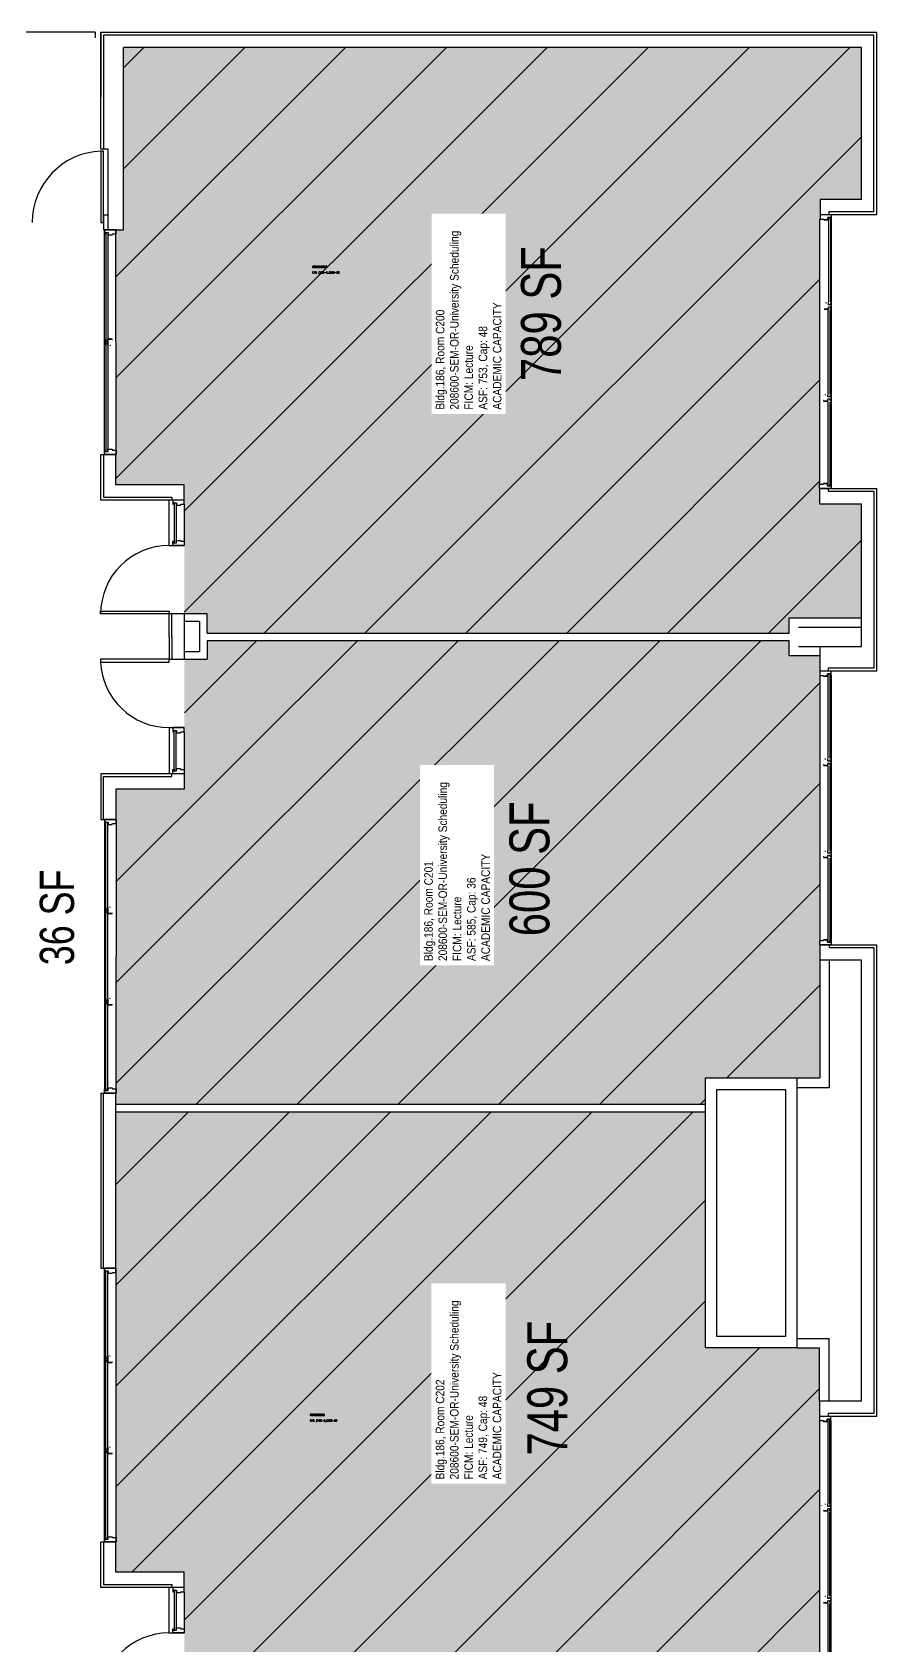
# Model space of a CAD drawing. Header units: inches. Extents: x -16 to 4862, y -246 to 5624.
# Drawn here: x 4418 to 4862, y 188 to 1037 of the extents above; entities that cross this region are included whole.
import ezdxf
from ezdxf.enums import TextEntityAlignment as Align

# ---------------------------------------------------------------- set-up
doc = ezdxf.new("R2010")
doc.units = ezdxf.units.IN
doc.header["$LTSCALE"] = 10
doc.header["$MEASUREMENT"] = 0
for name, color, linetype in [('A-DOOR', 2, 'CONTINUOUS'), ('A-FLOR', 3, 'CONTINUOUS'), ('A-GLAZ', 1, 'CONTINUOUS'), ('A-GLAZ-SILL', 2, 'CONTINUOUS'), ('A-IDEN-CNUM', 7, 'CONTINUOUS'), ('A-IDEN-RNUM', 7, 'CONTINUOUS'), ('A-IDEN-SNUM', 4, 'CONTINUOUS'), ('A-IDEN-VNUM', 4, 'CONTINUOUS'), ('A-WALL', 5, 'CONTINUOUS'), ('AREA-TEXT', 3, 'CONTINUOUS'), ('Rooms-Capacity', 4, 'CONTINUOUS'), ('Rooms-Category-Color', 7, 'CONTINUOUS'), ('Rooms-College-Color', 7, 'CONTINUOUS'), ('Rooms-Department-Color', 7, 'CONTINUOUS'), ('Rooms-Division-Color', 7, 'CONTINUOUS'), ('Rooms-Information', 7, 'CONTINUOUS')]:
    doc.layers.add(name, color=color, linetype=linetype)
doc.styles.add('AREA', font='arial.ttf', dxfattribs={"width": 0.75, "height": 24})
doc.styles.add('ROOMSNUMBER', font='TXT.SHX', dxfattribs={"height": 1})
doc.styles.add('ROOMVNUMBER', font='arial.ttf', dxfattribs={"width": 0.85, "height": 30})

msp = doc.modelspace()

# ---------------------------------------------------------------- hatches: boundary and pattern name
at = {"layer": 'Rooms-Capacity'}
h = msp.add_hatch(dxfattribs=at)
h.set_pattern_fill('ANSI31', color=256, scale=300, style=0)
h.paths.add_polyline_path([(4465.57, 1029.13), (4465.57, 933.3), (4461.64, 933.3), (4461.63, 799.1), (4497.56, 799.1), (4497.56, 731.23), (4509.56, 731.23), (4509.56, 721.13), (4815.49, 721.13), (4815.49, 729.17), (4853.6, 729.17), (4853.6, 789.19), (4831.6, 789.19), (4831.6, 949.14), (4853.56, 949.14), (4853.56, 1029.13)])
h = msp.add_hatch(dxfattribs=at)
h.set_pattern_fill('ANSI31', color=256, scale=300, style=0)
h.paths.add_polyline_path([(4509.56, 717.13), (4509.56, 707.41), (4497.57, 707.41), (4497.57, 639.04), (4461.63, 639.04), (4461.63, 473.16), (4771.6, 473.16), (4771.6, 487.13), (4831.61, 487.13), (4831.61, 709.13), (4815.49, 709.13), (4815.49, 717.13)])
h = msp.add_hatch(dxfattribs=at)
h.set_pattern_fill('ANSI31', color=256, scale=300, style=0)
h.paths.add_polyline_path([(4461.63, 469.16), (4461.63, 227.26), (4497.56, 227.26), (4497.56, 159.23), (4509.56, 159.23), (4509.56, 149.19), (4815.49, 149.19), (4815.49, 157.18), (4831.55, 157.18), (4831.55, 345.13), (4771.6, 345.13), (4771.6, 469.16)])
at = {"layer": 'Rooms-Category-Color', "true_color": 0xffff64}
for points in [[(4465.57, 1029.13), (4465.57, 933.3), (4461.64, 933.3), (4461.63, 799.1), (4497.56, 799.1), (4497.56, 731.23), (4509.56, 731.23), (4509.56, 721.13), (4815.49, 721.13), (4815.49, 729.17), (4853.6, 729.17), (4853.6, 789.19), (4831.6, 789.19), (4831.6, 949.14), (4853.56, 949.14), (4853.56, 1029.13)], [(4509.56, 717.13), (4509.56, 707.41), (4497.57, 707.41), (4497.57, 639.04), (4461.63, 639.04), (4461.63, 473.16), (4771.6, 473.16), (4771.6, 487.13), (4831.61, 487.13), (4831.61, 709.13), (4815.49, 709.13), (4815.49, 717.13)], [(4461.63, 469.16), (4461.63, 227.26), (4497.56, 227.26), (4497.56, 159.23), (4509.56, 159.23), (4509.56, 149.19), (4815.49, 149.19), (4815.49, 157.18), (4831.55, 157.18), (4831.55, 345.13), (4771.6, 345.13), (4771.6, 469.16)]]:
    msp.add_hatch(color=51, dxfattribs=at).paths.add_polyline_path(points)
at = {"layer": 'Rooms-College-Color', "true_color": 0xffff64}
for points in [[(4465.57, 1029.13), (4465.57, 933.3), (4461.64, 933.3), (4461.63, 799.1), (4497.56, 799.1), (4497.56, 731.23), (4509.56, 731.23), (4509.56, 721.13), (4815.49, 721.13), (4815.49, 729.17), (4853.6, 729.17), (4853.6, 789.19), (4831.6, 789.19), (4831.6, 949.14), (4853.56, 949.14), (4853.56, 1029.13)], [(4509.56, 717.13), (4509.56, 707.41), (4497.57, 707.41), (4497.57, 639.04), (4461.63, 639.04), (4461.63, 473.16), (4771.6, 473.16), (4771.6, 487.13), (4831.61, 487.13), (4831.61, 709.13), (4815.49, 709.13), (4815.49, 717.13)], [(4461.63, 469.16), (4461.63, 227.26), (4497.56, 227.26), (4497.56, 159.23), (4509.56, 159.23), (4509.56, 149.19), (4815.49, 149.19), (4815.49, 157.18), (4831.55, 157.18), (4831.55, 345.13), (4771.6, 345.13), (4771.6, 469.16)]]:
    msp.add_hatch(color=51, dxfattribs=at).paths.add_polyline_path(points)
at = {"layer": 'Rooms-Department-Color', "true_color": 0x003fff}
for points in [[(4465.57, 1029.13), (4465.57, 933.3), (4461.64, 933.3), (4461.63, 799.1), (4497.56, 799.1), (4497.56, 731.23), (4509.56, 731.23), (4509.56, 721.13), (4815.49, 721.13), (4815.49, 729.17), (4853.6, 729.17), (4853.6, 789.19), (4831.6, 789.19), (4831.6, 949.14), (4853.56, 949.14), (4853.56, 1029.13)], [(4509.56, 717.13), (4509.56, 707.41), (4497.57, 707.41), (4497.57, 639.04), (4461.63, 639.04), (4461.63, 473.16), (4771.6, 473.16), (4771.6, 487.13), (4831.61, 487.13), (4831.61, 709.13), (4815.49, 709.13), (4815.49, 717.13)], [(4461.63, 469.16), (4461.63, 227.26), (4497.56, 227.26), (4497.56, 159.23), (4509.56, 159.23), (4509.56, 149.19), (4815.49, 149.19), (4815.49, 157.18), (4831.55, 157.18), (4831.55, 345.13), (4771.6, 345.13), (4771.6, 469.16)]]:
    msp.add_hatch(color=160, dxfattribs=at).paths.add_polyline_path(points)
at = {"layer": 'Rooms-Division-Color', "true_color": 0x003fff}
for points in [[(4465.57, 1029.13), (4465.57, 933.3), (4461.64, 933.3), (4461.63, 799.1), (4497.56, 799.1), (4497.56, 731.23), (4509.56, 731.23), (4509.56, 721.13), (4815.49, 721.13), (4815.49, 729.17), (4853.6, 729.17), (4853.6, 789.19), (4831.6, 789.19), (4831.6, 949.14), (4853.56, 949.14), (4853.56, 1029.13)], [(4509.56, 717.13), (4509.56, 707.41), (4497.57, 707.41), (4497.57, 639.04), (4461.63, 639.04), (4461.63, 473.16), (4771.6, 473.16), (4771.6, 487.13), (4831.61, 487.13), (4831.61, 709.13), (4815.49, 709.13), (4815.49, 717.13)], [(4461.63, 469.16), (4461.63, 227.26), (4497.56, 227.26), (4497.56, 159.23), (4509.56, 159.23), (4509.56, 149.19), (4815.49, 149.19), (4815.49, 157.18), (4831.55, 157.18), (4831.55, 345.13), (4771.6, 345.13), (4771.6, 469.16)]]:
    msp.add_hatch(color=160, dxfattribs=at).paths.add_polyline_path(points)

# ---------------------------------------------------------------- linework, layer by layer
at = {"layer": 'A-DOOR'}
for p, q in [((4453.56, 731.23), (4453.56, 732.73)), ((4453.56, 732.73), (4489.56, 732.73)), ((4489.56, 731.23), (4453.56, 731.23)), ((4489.56, 732.73), (4489.56, 731.23)), ((4489.56, 707.41), (4453.56, 707.41)), ((4453.56, 707.41), (4453.56, 705.91)), ((4453.56, 705.91), (4489.56, 705.91)), ((4489.56, 705.91), (4489.56, 707.41))]:
    msp.add_line(p, q, dxfattribs=at)
msp.add_lwpolyline([(4455.13, 974.64), (4453.63, 974.64), (4453.63, 937.13), (4455.13, 937.13)], close=True, dxfattribs=at)
for centre, radius, start, end in [((4455.18, 937.11), 37.56, 92.37477, 179.96328), ((4489.56, 731.23), 36, 90, 180), ((4489.59, 707.47), 36.06, 182.47772, 269.96003), ((4489.59, 159.23), 36, 90, 180)]:
    msp.add_arc(centre, radius, start, end, dxfattribs=at)
at = {"layer": 'A-FLOR'}
for q in [(2450.62, 1037.14), (4450.63, 1034.13)]:
    msp.add_line((4450.63, 1037.13), q, dxfattribs=at)
at = {"layer": 'A-GLAZ'}
for p, q in [((4831.6, 938.89), (4831.6, 799.39)), ((4836.23, 939.59), (4836.23, 895.1)), ((4837.58, 938.89), (4837.6, 799.39)), ((4455.64, 815.1), (4455.64, 933.3)), ((4457.33, 931.79), (4457.33, 816.55)), ((4461.64, 815.1), (4461.63, 933.3)), ((4835.91, 891.18), (4835.91, 846.69)), ((4835.91, 842.77), (4835.91, 799.49)), ((4489.54, 767.16), (4489.54, 791.1)), ((4493.28, 789.65), (4493.28, 768.61)), ((4497.56, 788.85), (4497.56, 769.41)), ((4831.61, 698.88), (4831.61, 559.38)), ((4835.92, 699.58), (4835.92, 655.09)), ((4837.58, 698.88), (4837.61, 559.38)), ((4489.54, 671.41), (4489.54, 647.16)), ((4493.28, 648.61), (4493.28, 669.97)), ((4497.56, 669.16), (4497.56, 649.41)), ((4835.92, 651.17), (4835.92, 606.68)), ((4455.64, 623.16), (4455.64, 479.16)), ((4457.33, 480.61), (4457.33, 621.72)), ((4461.64, 623.16), (4461.63, 479.16)), ((4835.92, 602.76), (4835.92, 559.48)), ((4455.67, 243.14), (4455.67, 387.14)), ((4457.32, 244.59), (4457.32, 385.69)), ((4461.63, 387.14), (4461.6, 243.14)), ((4831.55, 306.88), (4831.55, 167.38)), ((4835.86, 307.58), (4835.86, 263.09)), ((4837.52, 306.88), (4837.55, 167.38)), ((4835.86, 259.17), (4835.86, 214.68)), ((4489.54, 195.2), (4489.54, 219.14)), ((4493.28, 217.69), (4493.28, 196.64)), ((4497.56, 216.89), (4497.56, 197.45)), ((4835.86, 210.76), (4835.86, 167.48))]:
    msp.add_line(p, q, dxfattribs=at)
at = {"layer": 'A-GLAZ-SILL'}
for p, q in [((4837.23, 939.59), (4837.23, 895.1)), ((4456.33, 931.79), (4456.33, 817.44)), ((4836.91, 891.18), (4836.91, 846.69)), ((4836.91, 842.77), (4836.91, 799.49)), ((4492.28, 789.78), (4492.28, 768.48)), ((4836.92, 699.58), (4836.92, 655.09)), ((4492.28, 648.48), (4492.28, 670.09)), ((4836.92, 651.17), (4836.92, 606.68)), ((4456.33, 481.5), (4456.33, 620.83)), ((4836.92, 602.76), (4836.92, 559.48)), ((4456.32, 245.47), (4456.32, 384.81)), ((4836.86, 307.58), (4836.86, 263.09)), ((4836.86, 259.17), (4836.86, 214.68)), ((4492.28, 217.82), (4492.28, 196.52)), ((4836.86, 210.76), (4836.86, 167.48))]:
    msp.add_line(p, q, dxfattribs=at)
at = {"layer": 'A-WALL'}
for p, q in [((4453.63, 975.64), (4453.63, 1037.13)), ((4453.63, 1037.13), (4861.56, 1037.13)), ((4453.63, 1036.98), (4453.63, 1002.98)), ((4860.06, 1035.63), (4455.13, 1035.63)), ((4455.13, 1035.63), (4455.13, 975.64)), ((4860.06, 942.64), (4860.06, 1035.63)), ((4861.56, 1036.98), (4861.56, 941.14)), ((4853.56, 1029.13), (4465.57, 1029.13)), ((4465.57, 933.3), (4465.57, 1029.13)), ((4853.56, 949.14), (4853.56, 1029.13)), ((4457.57, 975.64), (4453.63, 975.64)), ((4457.57, 933.3), (4457.57, 975.64)), ((4853.56, 949.14), (4831.92, 949.14)), ((4831.92, 949.14), (4831.92, 941.14)), ((4860.06, 942.64), (4836.42, 942.64)), ((4836.42, 942.64), (4836.42, 941.14)), ((4455.13, 941.13), (4457.57, 941.13)), ((4455.13, 941.13), (4455.13, 933.3)), ((4861.56, 941.14), (4831.92, 941.14)), ((4836.08, 938.45), (4833.96, 938.45)), ((4835.04, 938.07), (4835.04, 938.45)), ((4835.96, 939.7), (4835.96, 938.84)), ((4837.21, 939.7), (4835.96, 939.7)), ((4837.21, 939.82), (4837.21, 939.7)), ((4455.13, 933.3), (4465.57, 933.3)), ((4833.88, 891.8), (4833.75, 891.8)), ((4835.04, 894.73), (4835.04, 895.1)), ((4835.04, 891.55), (4835.04, 891.18)), ((4835.04, 891.55), (4835.04, 891.18)), ((4836.23, 894.76), (4836.1, 894.73)), ((4836.1, 891.55), (4836.23, 891.52)), ((4836.23, 893.73), (4836.23, 894.76)), ((4836.23, 894.73), (4836.23, 894.59)), ((4837.23, 893.73), (4836.23, 893.73)), ((4836.23, 891.52), (4836.23, 892.55)), ((4837.23, 892.55), (4836.23, 892.55)), ((4836.23, 892.55), (4836.23, 891.55)), ((4837.23, 894.73), (4837.23, 893.73)), ((4837.42, 894.27), (4837.23, 894.27)), ((4837.23, 894.27), (4837.23, 893.74)), ((4837.23, 892.55), (4837.23, 891.92)), ((4837.23, 892.55), (4837.23, 891.55)), ((4837.23, 891.92), (4837.42, 892.02)), ((4837.89, 894.27), (4837.42, 894.27)), ((4837.42, 892.02), (4837.58, 892.02)), ((4837.58, 892.02), (4837.89, 892.2)), ((4837.89, 892.2), (4837.89, 894.27)), ((4456.01, 875.33), (4455.7, 875.15)), ((4456.01, 875.32), (4455.7, 875.14)), ((4455.7, 875.15), (4455.7, 873.08)), ((4455.7, 875.14), (4455.7, 873.07)), ((4456.18, 875.33), (4456.01, 875.33)), ((4456.18, 875.32), (4456.01, 875.32)), ((4456.36, 875.42), (4456.18, 875.32)), ((4456.36, 875.42), (4456.18, 875.33)), ((4456.36, 872.61), (4456.36, 875.79)), ((4456.36, 874.79), (4456.36, 875.79)), ((4456.36, 874.79), (4456.36, 875.42)), ((4456.36, 874.79), (4456.36, 875.42)), ((4456.36, 874.79), (4457.36, 874.79)), ((4456.36, 874.79), (4457.36, 874.79)), ((4457.49, 875.79), (4457.36, 875.82)), ((4457.36, 875.82), (4457.36, 874.79)), ((4457.49, 875.79), (4457.36, 875.82)), ((4457.36, 875.82), (4457.36, 874.79)), ((4457.36, 872.61), (4457.36, 875.79)), ((4457.36, 874.79), (4457.36, 875.79)), ((4458.55, 875.79), (4458.55, 876.16)), ((4458.55, 875.79), (4458.55, 876.16)), ((4458.55, 875.79), (4458.55, 876.16)), ((4458.55, 875.79), (4458.55, 876.16)), ((4459.71, 875.54), (4459.84, 875.54)), ((4459.71, 875.54), (4459.84, 875.54)), ((4455.7, 873.08), (4456.18, 873.08)), ((4455.7, 873.07), (4456.18, 873.07)), ((4456.18, 873.08), (4456.36, 873.08)), ((4456.18, 873.07), (4456.36, 873.07)), ((4456.36, 873.07), (4456.36, 873.61)), ((4456.36, 873.61), (4457.36, 873.61)), ((4456.36, 873.08), (4456.36, 873.61)), ((4456.36, 873.61), (4457.36, 873.61)), ((4456.36, 872.61), (4456.36, 873.61)), ((4457.36, 873.61), (4457.36, 872.58)), ((4457.36, 873.61), (4457.36, 872.58)), ((4457.36, 872.61), (4457.36, 872.76)), ((4457.36, 872.58), (4457.49, 872.61)), ((4457.36, 872.58), (4457.49, 872.61)), ((4458.55, 872.61), (4458.55, 872.24)), ((4458.55, 872.61), (4458.55, 872.24)), ((4833.56, 843.39), (4833.44, 843.39)), ((4834.72, 846.32), (4834.72, 846.69)), ((4834.72, 843.14), (4834.72, 842.77)), ((4834.72, 843.14), (4834.72, 842.77)), ((4835.91, 846.35), (4835.79, 846.32)), ((4835.79, 843.14), (4835.91, 843.11)), ((4835.91, 845.32), (4835.91, 846.35)), ((4836.91, 845.32), (4835.91, 845.32)), ((4835.91, 843.11), (4835.91, 844.14)), ((4836.91, 844.14), (4835.91, 844.14)), ((4837.1, 845.85), (4836.91, 845.85)), ((4836.91, 845.85), (4836.91, 845.32)), ((4836.91, 844.14), (4836.91, 843.51)), ((4836.91, 843.51), (4837.1, 843.61)), ((4837.58, 845.85), (4837.1, 845.85)), ((4837.1, 843.61), (4837.27, 843.6)), ((4837.27, 843.6), (4837.58, 843.78)), ((4837.58, 843.78), (4837.58, 845.85)), ((4453.62, 815.1), (4461.64, 815.1)), ((4835.76, 799.84), (4833.64, 799.84)), ((4834.72, 800.21), (4834.72, 799.84)), ((4835.64, 798.59), (4835.64, 799.44)), ((4836.89, 798.59), (4835.64, 798.59)), ((4836.89, 798.46), (4836.89, 798.59)), ((4497.56, 791.1), (4453.63, 791.1)), ((4831.6, 797.14), (4831.6, 789.19)), ((4831.6, 797.14), (4861.6, 797.14)), ((4836.1, 797.14), (4836.1, 795.69)), ((4836.1, 795.69), (4860.1, 795.69)), ((4860.1, 795.69), (4860.1, 702.63)), ((4861.6, 701.13), (4861.6, 797.14)), ((4831.6, 789.19), (4853.6, 789.19)), ((4853.6, 714.09), (4853.6, 789.19)), ((4489.56, 767.16), (4497.56, 767.16)), ((4489.56, 719.13), (4489.56, 731.23)), ((4509.56, 731.23), (4489.56, 731.23)), ((4491.06, 719.13), (4491.06, 731.23)), ((4497.56, 731.23), (4497.56, 707.41)), ((4509.56, 721.13), (4509.56, 731.23)), ((4505.56, 727.23), (4497.56, 727.23)), ((4505.56, 727.23), (4505.56, 711.41)), ((4815.49, 729.17), (4853.6, 729.17)), ((4820.49, 724.17), (4853.6, 724.17)), ((4489.56, 719.13), (4489.56, 707.41)), ((4491.06, 719.13), (4491.06, 707.41)), ((4509.56, 717.13), (4509.56, 707.41)), ((4820.49, 714.09), (4853.6, 714.09)), ((4831.61, 714.09), (4831.61, 701.13)), ((4489.56, 707.41), (4509.56, 707.41)), ((4497.56, 711.41), (4505.56, 711.41)), ((4831.61, 709.13), (4815.49, 709.13)), ((4861.6, 701.13), (4831.61, 701.13)), ((4835.77, 698.44), (4833.64, 698.44)), ((4834.73, 698.06), (4834.73, 698.44)), ((4835.64, 699.69), (4835.64, 698.83)), ((4836.89, 699.69), (4835.64, 699.69)), ((4860.1, 702.63), (4836.11, 702.63)), ((4836.11, 702.63), (4836.11, 701.13)), ((4836.89, 699.81), (4836.89, 699.69)), ((4489.56, 671.41), (4497.56, 671.41)), ((4834.73, 654.72), (4834.73, 655.09)), ((4835.92, 654.75), (4835.79, 654.72)), ((4835.92, 653.72), (4835.92, 654.75)), ((4835.92, 654.72), (4835.92, 654.58)), ((4836.92, 653.72), (4835.92, 653.72)), ((4836.92, 654.72), (4836.92, 653.72)), ((4837.1, 654.26), (4836.92, 654.26)), ((4836.92, 654.26), (4836.92, 653.72)), ((4837.58, 654.26), (4837.1, 654.26)), ((4837.58, 652.18), (4837.58, 654.26)), ((4497.56, 647.16), (4453.63, 647.16)), ((4833.57, 651.79), (4833.44, 651.79)), ((4834.73, 651.54), (4834.73, 651.17)), ((4834.73, 651.54), (4834.73, 651.17)), ((4835.79, 651.54), (4835.92, 651.51)), ((4835.92, 651.51), (4835.92, 652.54)), ((4836.92, 652.54), (4835.92, 652.54)), ((4835.92, 652.54), (4835.92, 651.54)), ((4836.92, 652.54), (4836.92, 651.91)), ((4836.92, 652.54), (4836.92, 651.54)), ((4836.92, 651.91), (4837.1, 652.01)), ((4837.1, 652.01), (4837.27, 652.01)), ((4837.27, 652.01), (4837.58, 652.18)), ((4453.62, 623.16), (4461.64, 623.16)), ((4453.62, 623.16), (4461.64, 623.16)), ((4833.57, 603.38), (4833.44, 603.38)), ((4834.73, 606.31), (4834.73, 606.68)), ((4834.73, 603.13), (4834.73, 602.76)), ((4834.73, 603.13), (4834.73, 602.76)), ((4835.92, 606.34), (4835.79, 606.31)), ((4835.79, 603.13), (4835.92, 603.1)), ((4835.92, 605.31), (4835.92, 606.34)), ((4836.92, 605.31), (4835.92, 605.31)), ((4835.92, 603.1), (4835.92, 604.13)), ((4836.92, 604.13), (4835.92, 604.13)), ((4837.1, 605.84), (4836.92, 605.84)), ((4836.92, 605.84), (4836.92, 605.31)), ((4836.92, 604.13), (4836.92, 603.5)), ((4836.92, 603.5), (4837.1, 603.59)), ((4837.58, 605.84), (4837.1, 605.84)), ((4837.1, 603.59), (4837.27, 603.59)), ((4837.27, 603.59), (4837.58, 603.77)), ((4837.58, 603.77), (4837.58, 605.84)), ((4458.55, 576.75), (4458.55, 577.13)), ((4458.55, 576.75), (4458.55, 577.12)), ((4455.7, 576.29), (4456.18, 576.29)), ((4455.7, 574.22), (4455.7, 576.29)), ((4455.7, 576.29), (4456.18, 576.29)), ((4455.7, 574.21), (4455.7, 576.29)), ((4456.01, 574.04), (4455.7, 574.22)), ((4456.01, 574.04), (4455.7, 574.21)), ((4456.18, 574.04), (4456.01, 574.04)), ((4456.18, 574.04), (4456.01, 574.04)), ((4456.18, 576.29), (4456.36, 576.29)), ((4456.18, 576.29), (4456.36, 576.29)), ((4456.36, 573.94), (4456.18, 574.04)), ((4456.36, 573.94), (4456.18, 574.04)), ((4456.36, 576.75), (4456.36, 573.58)), ((4456.36, 576.75), (4456.36, 575.75)), ((4456.36, 576.29), (4456.36, 575.76)), ((4456.36, 576.29), (4456.36, 575.75)), ((4456.36, 575.75), (4457.36, 575.75)), ((4456.36, 575.75), (4457.36, 575.75)), ((4456.36, 574.57), (4457.36, 574.58)), ((4456.36, 574.57), (4456.36, 573.94)), ((4456.36, 574.57), (4456.36, 573.57)), ((4456.36, 574.57), (4456.36, 573.94)), ((4456.36, 574.57), (4457.36, 574.57)), ((4457.36, 576.78), (4457.49, 576.75)), ((4457.36, 575.75), (4457.36, 576.78)), ((4457.36, 576.78), (4457.49, 576.75)), ((4457.36, 575.75), (4457.36, 576.78)), ((4457.36, 576.75), (4457.36, 573.58)), ((4457.36, 576.75), (4457.36, 576.61)), ((4457.36, 573.54), (4457.36, 574.58)), ((4457.36, 574.57), (4457.36, 573.57)), ((4457.36, 573.54), (4457.36, 574.57)), ((4457.49, 573.58), (4457.36, 573.54)), ((4457.49, 573.57), (4457.36, 573.54)), ((4458.55, 573.58), (4458.55, 573.2)), ((4458.55, 573.58), (4458.55, 573.2)), ((4458.55, 573.57), (4458.55, 573.2)), ((4458.55, 573.57), (4458.55, 573.2)), ((4459.71, 573.83), (4459.84, 573.83)), ((4459.71, 573.82), (4459.84, 573.82)), ((4834.73, 560.2), (4834.73, 559.83)), ((4831.61, 557.13), (4831.61, 487.13)), ((4831.61, 557.13), (4861.56, 557.13)), ((4835.77, 559.83), (4833.64, 559.83)), ((4835.64, 558.58), (4835.64, 559.43)), ((4836.89, 558.58), (4835.64, 558.58)), ((4836.61, 557.13), (4836.61, 555.68)), ((4836.61, 555.68), (4860.06, 555.68)), ((4836.89, 558.45), (4836.89, 558.58)), ((4860.06, 555.63), (4860.06, 310.61)), ((4861.56, 557.13), (4861.56, 309.11)), ((4831.61, 549.18), (4853.56, 549.18)), ((4836.61, 549.18), (4836.61, 482.13)), ((4853.56, 317.11), (4853.56, 549.13)), ((4455.7, 528.29), (4456.18, 528.29)), ((4455.7, 526.22), (4455.7, 528.29)), ((4455.7, 528.29), (4456.18, 528.29)), ((4455.7, 526.21), (4455.7, 528.29)), ((4456.01, 526.04), (4455.7, 526.22)), ((4456.01, 526.04), (4455.7, 526.21)), ((4456.18, 528.29), (4456.36, 528.29)), ((4456.18, 528.29), (4456.36, 528.29)), ((4456.36, 528.75), (4456.36, 525.58)), ((4456.36, 528.75), (4456.36, 527.75)), ((4456.36, 528.29), (4456.36, 527.76)), ((4456.36, 528.29), (4456.36, 527.75)), ((4456.36, 527.75), (4457.36, 527.75)), ((4456.36, 527.75), (4457.36, 527.75)), ((4456.36, 526.57), (4457.36, 526.58)), ((4456.36, 526.57), (4456.36, 525.94)), ((4456.36, 526.57), (4456.36, 525.57)), ((4456.36, 526.57), (4456.36, 525.94)), ((4456.36, 526.57), (4457.36, 526.57)), ((4457.36, 528.78), (4457.49, 528.75)), ((4457.36, 527.75), (4457.36, 528.78)), ((4457.36, 528.78), (4457.49, 528.75)), ((4457.36, 527.75), (4457.36, 528.78)), ((4457.36, 528.75), (4457.36, 525.58)), ((4457.36, 528.75), (4457.36, 528.61)), ((4457.36, 525.54), (4457.36, 526.58)), ((4457.36, 526.57), (4457.36, 525.57)), ((4457.36, 525.54), (4457.36, 526.57)), ((4458.55, 528.75), (4458.55, 529.13)), ((4458.55, 528.75), (4458.55, 529.12)), ((4456.18, 526.04), (4456.01, 526.04)), ((4456.18, 526.04), (4456.01, 526.04)), ((4456.36, 525.94), (4456.18, 526.04)), ((4456.36, 525.94), (4456.18, 526.04)), ((4457.49, 525.58), (4457.36, 525.54)), ((4457.49, 525.57), (4457.36, 525.54)), ((4458.55, 525.58), (4458.55, 525.2)), ((4458.55, 525.58), (4458.55, 525.2)), ((4458.55, 525.57), (4458.55, 525.2)), ((4458.55, 525.57), (4458.55, 525.2)), ((4459.71, 525.83), (4459.84, 525.83)), ((4459.71, 525.82), (4459.84, 525.82)), ((4771.6, 487.13), (4819.6, 487.13)), ((4771.6, 345.13), (4771.6, 487.13)), ((4819.6, 487.13), (4819.6, 345.13)), ((4819.6, 487.13), (4831.61, 487.13)), ((4453.62, 479.16), (4461.64, 479.16)), ((4777.6, 481.13), (4813.6, 481.13)), ((4777.6, 351.13), (4777.6, 481.13)), ((4813.6, 481.13), (4813.6, 351.13)), ((4819.6, 482.13), (4836.61, 482.13)), ((4771.6, 473.16), (4461.62, 473.16)), ((4771.6, 469.16), (4461.62, 469.16)), ((4453.63, 387.14), (4461.63, 387.14)), ((4813.6, 351.13), (4777.6, 351.13)), ((4819.6, 350.13), (4836.55, 350.13)), ((4836.55, 317.13), (4836.55, 350.13)), ((4455.69, 340.27), (4456.17, 340.27)), ((4455.69, 338.2), (4455.69, 340.27)), ((4455.69, 340.26), (4456.17, 340.26)), ((4455.69, 338.19), (4455.69, 340.26)), ((4456.17, 340.27), (4456.35, 340.27)), ((4456.17, 340.26), (4456.35, 340.26)), ((4456.35, 340.73), (4456.35, 337.55)), ((4456.35, 340.73), (4456.35, 339.73)), ((4456.35, 340.27), (4456.35, 339.74)), ((4456.35, 340.26), (4456.35, 339.73)), ((4456.35, 339.73), (4457.35, 339.73)), ((4456.35, 339.73), (4457.35, 339.73)), ((4457.35, 340.76), (4457.48, 340.73)), ((4457.35, 339.73), (4457.35, 340.76)), ((4457.35, 340.76), (4457.48, 340.73)), ((4457.35, 339.73), (4457.35, 340.76)), ((4457.35, 340.73), (4457.35, 337.55)), ((4457.35, 340.73), (4457.35, 340.58)), ((4458.54, 340.73), (4458.54, 341.1)), ((4458.54, 340.73), (4458.54, 341.1)), ((4819.6, 345.13), (4771.6, 345.13)), ((4819.6, 345.13), (4831.55, 345.13)), ((4831.55, 317.13), (4831.55, 345.13)), ((4456, 338.02), (4455.69, 338.2)), ((4456, 338.01), (4455.69, 338.19)), ((4456.17, 338.02), (4456, 338.02)), ((4456.17, 338.02), (4456, 338.01)), ((4456.35, 337.92), (4456.17, 338.02)), ((4456.35, 337.92), (4456.17, 338.02)), ((4456.35, 338.55), (4456.35, 337.92)), ((4456.35, 338.55), (4457.35, 338.55)), ((4456.35, 338.55), (4456.35, 337.55)), ((4456.35, 338.55), (4456.35, 337.92)), ((4456.35, 338.55), (4457.35, 338.55)), ((4457.35, 337.52), (4457.35, 338.55)), ((4457.35, 338.55), (4457.35, 337.55)), ((4457.35, 337.52), (4457.35, 338.55)), ((4457.48, 337.55), (4457.35, 337.52)), ((4457.48, 337.55), (4457.35, 337.52)), ((4458.54, 337.55), (4458.54, 337.18)), ((4458.54, 337.55), (4458.54, 337.18)), ((4458.54, 337.55), (4458.54, 337.18)), ((4458.54, 337.55), (4458.54, 337.18)), ((4459.7, 337.8), (4459.83, 337.8)), ((4459.7, 337.8), (4459.83, 337.8)), ((4853.44, 317.13), (4831.55, 317.13)), ((4831.55, 317.13), (4831.55, 309.13)), ((4861.44, 309.13), (4831.55, 309.13)), ((4835.71, 306.44), (4833.58, 306.44)), ((4834.67, 306.06), (4834.67, 306.44)), ((4835.58, 307.69), (4835.58, 306.83)), ((4836.83, 307.69), (4835.58, 307.69)), ((4859.94, 310.63), (4836.05, 310.63)), ((4836.05, 310.63), (4836.05, 309.13)), ((4836.83, 307.81), (4836.83, 307.69)), ((4455.69, 292.27), (4456.17, 292.27)), ((4455.69, 290.2), (4455.69, 292.27)), ((4455.69, 292.26), (4456.17, 292.26)), ((4455.69, 290.19), (4455.69, 292.26)), ((4456, 290.02), (4455.69, 290.2)), ((4456, 290.01), (4455.69, 290.19)), ((4456.17, 290.02), (4456, 290.02)), ((4456.17, 290.02), (4456, 290.01)), ((4456.17, 292.27), (4456.35, 292.27)), ((4456.17, 292.26), (4456.35, 292.26)), ((4456.35, 289.92), (4456.17, 290.02)), ((4456.35, 289.92), (4456.17, 290.02)), ((4456.35, 292.73), (4456.35, 289.55)), ((4456.35, 292.73), (4456.35, 291.73)), ((4456.35, 292.27), (4456.35, 291.74)), ((4456.35, 292.26), (4456.35, 291.73)), ((4456.35, 291.73), (4457.35, 291.73)), ((4456.35, 291.73), (4457.35, 291.73)), ((4456.35, 290.55), (4456.35, 289.92)), ((4456.35, 290.55), (4457.35, 290.55)), ((4456.35, 290.55), (4456.35, 289.55)), ((4456.35, 290.55), (4456.35, 289.92)), ((4456.35, 290.55), (4457.35, 290.55)), ((4457.35, 292.76), (4457.48, 292.73)), ((4457.35, 291.73), (4457.35, 292.76)), ((4457.35, 292.76), (4457.48, 292.73)), ((4457.35, 291.73), (4457.35, 292.76)), ((4457.35, 292.73), (4457.35, 289.55)), ((4457.35, 292.73), (4457.35, 292.58)), ((4457.35, 289.52), (4457.35, 290.55)), ((4457.35, 290.55), (4457.35, 289.55)), ((4457.35, 289.52), (4457.35, 290.55)), ((4457.48, 289.55), (4457.35, 289.52)), ((4457.48, 289.55), (4457.35, 289.52)), ((4458.54, 292.73), (4458.54, 293.1)), ((4458.54, 292.73), (4458.54, 293.1)), ((4458.54, 289.55), (4458.54, 289.18)), ((4458.54, 289.55), (4458.54, 289.18)), ((4458.54, 289.55), (4458.54, 289.18)), ((4458.54, 289.55), (4458.54, 289.18)), ((4459.7, 289.8), (4459.83, 289.8)), ((4459.7, 289.8), (4459.83, 289.8)), ((4834.67, 262.72), (4834.67, 263.09)), ((4833.51, 259.79), (4833.38, 259.79)), ((4834.67, 259.54), (4834.67, 259.17)), ((4834.67, 259.54), (4834.67, 259.17)), ((4835.86, 262.75), (4835.73, 262.72)), ((4835.73, 259.54), (4835.86, 259.51)), ((4835.86, 261.72), (4835.86, 262.75)), ((4835.86, 262.72), (4835.86, 262.58)), ((4836.86, 261.72), (4835.86, 261.72)), ((4835.86, 259.51), (4835.86, 260.54)), ((4836.86, 260.54), (4835.86, 260.54)), ((4835.86, 260.54), (4835.86, 259.54)), ((4836.86, 262.72), (4836.86, 261.72)), ((4837.04, 262.26), (4836.86, 262.26)), ((4836.86, 262.26), (4836.86, 261.72)), ((4836.86, 260.54), (4836.86, 259.91)), ((4836.86, 260.54), (4836.86, 259.54)), ((4836.86, 259.91), (4837.04, 260.01)), ((4837.52, 262.26), (4837.04, 262.26)), ((4837.04, 260.01), (4837.21, 260.01)), ((4837.21, 260.01), (4837.52, 260.19)), ((4837.52, 260.19), (4837.52, 262.26)), ((4497.56, 219.14), (4453.63, 219.14)), ((4834.67, 214.31), (4834.67, 214.68)), ((4835.86, 214.34), (4835.73, 214.31)), ((4835.86, 213.31), (4835.86, 214.34)), ((4836.86, 213.31), (4835.86, 213.31)), ((4837.04, 213.84), (4836.86, 213.84)), ((4836.86, 213.84), (4836.86, 213.31)), ((4837.52, 213.84), (4837.04, 213.84)), ((4837.52, 211.77), (4837.52, 213.84)), ((4833.51, 211.38), (4833.38, 211.38)), ((4834.67, 211.13), (4834.67, 210.76)), ((4834.67, 211.13), (4834.67, 210.76)), ((4835.73, 211.13), (4835.86, 211.1)), ((4835.86, 211.1), (4835.86, 212.13)), ((4836.86, 212.13), (4835.86, 212.13)), ((4836.86, 212.13), (4836.86, 211.5)), ((4836.86, 211.5), (4837.04, 211.59)), ((4837.04, 211.59), (4837.21, 211.59)), ((4837.21, 211.59), (4837.52, 211.77)), ((4489.56, 195.2), (4497.56, 195.2))]:
    msp.add_line(p, q, dxfattribs=at)
for points in [[(4836.08, 938.84), (4835.96, 938.84), (4835.96, 939.7), (4836.57, 939.7), (4837.21, 939.7), (4837.21, 939.82), (4837.4, 939.82), (4837.39, 939.35), (4837.21, 939.42), (4837.21, 938.8), (4837.39, 938.89), (4837.89, 938.89), (4837.89, 941.14), (4831.92, 941.14), (4831.92, 938.89), (4833.73, 938.89), (4833.73, 938.7), (4833.96, 938.7), (4833.96, 938.45), (4836.08, 938.45), (4836.21, 938.42), (4836.21, 938.87)], [(4455.66, 933.3), (4455.66, 931.05), (4456.17, 931.05), (4456.35, 930.95), (4456.35, 931.58), (4456.17, 931.51), (4456.16, 931.98), (4456.35, 931.98), (4456.35, 931.85), (4457.6, 931.85), (4457.6, 931), (4457.48, 931), (4457.35, 931.03), (4457.35, 930.57), (4457.48, 930.6), (4459.6, 930.6), (4459.6, 930.85), (4459.83, 930.85), (4459.83, 931.05), (4461.64, 931.05), (4461.64, 933.3)], [(4455.66, 933.3), (4455.66, 931.05), (4456.17, 931.05), (4456.35, 930.95), (4456.35, 931.58), (4456.17, 931.51), (4456.16, 931.98), (4456.35, 931.98), (4456.35, 931.85), (4457.6, 931.85), (4457.6, 931), (4457.48, 931), (4457.35, 931.03), (4457.35, 930.57), (4457.48, 930.6), (4459.6, 930.6), (4459.6, 930.85), (4459.83, 930.85), (4459.83, 931.05), (4461.64, 931.05), (4461.64, 933.3)], [(4455.66, 933.3), (4455.66, 931.05), (4456.17, 931.05), (4456.35, 930.95), (4456.35, 931.58), (4456.17, 931.51), (4456.16, 931.98), (4456.35, 931.98), (4456.35, 931.85), (4457.6, 931.85), (4457.6, 931), (4457.48, 931), (4457.35, 931.03), (4457.35, 930.57), (4457.48, 930.6), (4459.6, 930.6), (4459.6, 930.85), (4459.83, 930.85), (4459.83, 931.05), (4461.64, 931.05), (4461.64, 933.3)], [(4833.98, 891.55), (4836.1, 891.55)], [(4459.61, 875.79), (4457.49, 875.79)], [(4459.61, 875.79), (4457.49, 875.79)], [(4833.66, 843.14), (4835.79, 843.14)], [(4455.66, 815.1), (4455.66, 817.35), (4456.17, 817.35), (4456.35, 817.45), (4456.35, 816.82), (4456.17, 816.89), (4456.16, 816.42), (4456.35, 816.42), (4456.35, 816.55), (4457.6, 816.55), (4457.6, 817.4), (4457.48, 817.4), (4457.35, 817.37), (4457.35, 817.83), (4457.48, 817.8), (4459.6, 817.8), (4459.6, 817.55), (4459.83, 817.55), (4459.83, 817.35), (4461.64, 817.35), (4461.64, 815.1)], [(4455.66, 815.1), (4455.66, 817.35), (4456.17, 817.35), (4456.35, 817.45), (4456.35, 816.82), (4456.17, 816.89), (4456.16, 816.42), (4456.35, 816.42), (4456.35, 816.55), (4457.6, 816.55), (4457.6, 817.4), (4457.48, 817.4), (4457.35, 817.37), (4457.35, 817.83), (4457.48, 817.8), (4459.6, 817.8), (4459.6, 817.55), (4459.83, 817.55), (4459.83, 817.35), (4461.64, 817.35), (4461.64, 815.1)], [(4455.66, 815.1), (4455.66, 817.35), (4456.17, 817.35), (4456.35, 817.45), (4456.35, 816.82), (4456.17, 816.89), (4456.16, 816.42), (4456.35, 816.42), (4456.35, 816.55), (4457.6, 816.55), (4457.6, 817.4), (4457.48, 817.4), (4457.35, 817.37), (4457.35, 817.83), (4457.48, 817.8), (4459.6, 817.8), (4459.6, 817.55), (4459.83, 817.55), (4459.83, 817.35), (4461.64, 817.35), (4461.64, 815.1)], [(4835.76, 799.44), (4835.64, 799.44), (4835.64, 798.59), (4836.25, 798.59), (4836.89, 798.59), (4836.89, 798.46), (4837.08, 798.46), (4837.07, 798.93), (4836.89, 798.86), (4836.89, 799.49), (4837.07, 799.39), (4837.58, 799.39), (4837.58, 797.14), (4831.6, 797.14), (4831.6, 799.39), (4833.41, 799.39), (4833.41, 799.59), (4833.64, 799.59), (4833.64, 799.84), (4835.76, 799.84), (4835.89, 799.87), (4835.89, 799.41)], [(4491.59, 791.1), (4491.59, 788.85), (4492.09, 788.85), (4492.28, 788.75), (4492.28, 789.38), (4492.09, 789.31), (4492.09, 789.78), (4492.28, 789.78), (4492.28, 789.65), (4493.53, 789.65), (4493.53, 788.8), (4493.4, 788.8), (4493.28, 788.83), (4493.28, 788.37), (4493.4, 788.4), (4495.53, 788.4), (4495.53, 788.65), (4495.75, 788.65), (4495.75, 788.85), (4497.56, 788.85), (4497.56, 791.1)], [(4491.59, 767.16), (4491.59, 769.41), (4492.09, 769.41), (4492.28, 769.51), (4492.28, 768.88), (4492.09, 768.95), (4492.09, 768.48), (4492.28, 768.48), (4492.28, 768.61), (4493.53, 768.61), (4493.53, 769.46), (4493.4, 769.46), (4493.28, 769.43), (4493.28, 769.89), (4493.4, 769.86), (4495.53, 769.86), (4495.53, 769.61), (4495.75, 769.61), (4495.75, 769.41), (4497.56, 769.41), (4497.56, 767.16)], [(4835.77, 698.83), (4835.64, 698.83), (4835.64, 699.69), (4836.26, 699.69), (4836.89, 699.69), (4836.89, 699.81), (4837.08, 699.81), (4837.08, 699.34), (4836.89, 699.41), (4836.89, 698.79), (4837.08, 698.88), (4837.58, 698.88), (4837.58, 701.13), (4831.61, 701.13), (4831.61, 698.88), (4833.42, 698.88), (4833.42, 698.69), (4833.64, 698.69), (4833.64, 698.44), (4835.77, 698.44), (4835.89, 698.4), (4835.89, 698.86)], [(4491.59, 671.41), (4491.59, 669.16), (4492.09, 669.16), (4492.28, 669.07), (4492.28, 669.69), (4492.09, 669.62), (4492.09, 670.09), (4492.28, 670.09), (4492.28, 669.97), (4493.53, 669.97), (4493.53, 669.11), (4493.4, 669.11), (4493.28, 669.14), (4493.28, 668.69), (4493.4, 668.72), (4495.53, 668.72), (4495.53, 668.97), (4495.75, 668.97), (4495.75, 669.16), (4497.56, 669.16), (4497.56, 671.41)], [(4491.59, 647.16), (4491.59, 649.41), (4492.09, 649.41), (4492.28, 649.51), (4492.28, 648.88), (4492.09, 648.95), (4492.09, 648.48), (4492.28, 648.48), (4492.28, 648.61), (4493.53, 648.61), (4493.53, 649.47), (4493.4, 649.47), (4493.28, 649.43), (4493.28, 649.89), (4493.4, 649.86), (4495.53, 649.86), (4495.53, 649.61), (4495.75, 649.61), (4495.75, 649.41), (4497.56, 649.41), (4497.56, 647.16)], [(4833.67, 651.54), (4835.79, 651.54)], [(4455.66, 623.16), (4455.66, 620.91), (4456.17, 620.91), (4456.35, 620.82), (4456.35, 621.44), (4456.17, 621.37), (4456.16, 621.84), (4456.35, 621.84), (4456.35, 621.72), (4457.6, 621.72), (4457.6, 620.86), (4457.48, 620.86), (4457.35, 620.89), (4457.35, 620.43), (4457.48, 620.47), (4459.6, 620.47), (4459.6, 620.72), (4459.83, 620.72), (4459.83, 620.91), (4461.64, 620.91), (4461.64, 623.16)], [(4455.66, 623.16), (4455.66, 620.91), (4456.17, 620.91), (4456.35, 620.82), (4456.35, 621.44), (4456.17, 621.37), (4456.16, 621.84), (4456.35, 621.84), (4456.35, 621.72), (4457.6, 621.72), (4457.6, 620.86), (4457.48, 620.86), (4457.35, 620.89), (4457.35, 620.43), (4457.48, 620.47), (4459.6, 620.47), (4459.6, 620.72), (4459.83, 620.72), (4459.83, 620.91), (4461.64, 620.91), (4461.64, 623.16)], [(4455.66, 623.16), (4455.66, 620.91), (4456.17, 620.91), (4456.35, 620.82), (4456.35, 621.44), (4456.17, 621.37), (4456.16, 621.84), (4456.35, 621.84), (4456.35, 621.72), (4457.6, 621.72), (4457.6, 620.86), (4457.48, 620.86), (4457.35, 620.89), (4457.35, 620.43), (4457.48, 620.47), (4459.6, 620.47), (4459.6, 620.72), (4459.83, 620.72), (4459.83, 620.91), (4461.64, 620.91), (4461.64, 623.16)], [(4833.67, 603.13), (4835.79, 603.13)], [(4459.61, 573.58), (4457.49, 573.58)], [(4459.61, 573.57), (4457.49, 573.57)], [(4835.77, 559.43), (4835.64, 559.43), (4835.64, 558.58), (4836.26, 558.58), (4836.89, 558.58), (4836.89, 558.45), (4837.08, 558.45), (4837.08, 558.92), (4836.89, 558.85), (4836.89, 559.48), (4837.08, 559.38), (4837.58, 559.38), (4837.58, 557.13), (4831.61, 557.13), (4831.61, 559.38), (4833.42, 559.38), (4833.42, 559.58), (4833.64, 559.58), (4833.64, 559.83), (4835.77, 559.83), (4835.89, 559.86), (4835.89, 559.4)], [(4459.61, 525.58), (4457.49, 525.58)], [(4459.61, 525.57), (4457.49, 525.57)], [(4455.66, 479.16), (4455.66, 481.41), (4456.17, 481.41), (4456.35, 481.51), (4456.35, 480.88), (4456.17, 480.95), (4456.16, 480.48), (4456.35, 480.48), (4456.35, 480.61), (4457.6, 480.61), (4457.6, 481.46), (4457.48, 481.46), (4457.35, 481.43), (4457.35, 481.89), (4457.48, 481.86), (4459.6, 481.86), (4459.6, 481.61), (4459.83, 481.61), (4459.83, 481.41), (4461.64, 481.41), (4461.64, 479.16)], [(4455.66, 479.16), (4455.66, 481.41), (4456.17, 481.41), (4456.35, 481.51), (4456.35, 480.88), (4456.17, 480.95), (4456.16, 480.48), (4456.35, 480.48), (4456.35, 480.61), (4457.6, 480.61), (4457.6, 481.46), (4457.48, 481.46), (4457.35, 481.43), (4457.35, 481.89), (4457.48, 481.86), (4459.6, 481.86), (4459.6, 481.61), (4459.83, 481.61), (4459.83, 481.41), (4461.64, 481.41), (4461.64, 479.16)], [(4455.66, 479.16), (4455.66, 481.41), (4456.17, 481.41), (4456.35, 481.51), (4456.35, 480.88), (4456.17, 480.95), (4456.16, 480.48), (4456.35, 480.48), (4456.35, 480.61), (4457.6, 480.61), (4457.6, 481.46), (4457.48, 481.46), (4457.35, 481.43), (4457.35, 481.89), (4457.48, 481.86), (4459.6, 481.86), (4459.6, 481.61), (4459.83, 481.61), (4459.83, 481.41), (4461.64, 481.41), (4461.64, 479.16)], [(4455.65, 387.14), (4455.65, 384.89), (4456.15, 384.89), (4456.34, 384.79), (4456.34, 385.42), (4456.16, 385.35), (4456.15, 385.82), (4456.34, 385.82), (4456.34, 385.69), (4457.59, 385.69), (4457.59, 384.84), (4457.46, 384.84), (4457.34, 384.87), (4457.34, 384.41), (4457.46, 384.44), (4459.59, 384.44), (4459.59, 384.69), (4459.81, 384.69), (4459.81, 384.89), (4461.63, 384.89), (4461.63, 387.14)], [(4455.65, 387.14), (4455.65, 384.89), (4456.15, 384.89), (4456.34, 384.79), (4456.34, 385.42), (4456.16, 385.35), (4456.15, 385.82), (4456.34, 385.82), (4456.34, 385.69), (4457.59, 385.69), (4457.59, 384.84), (4457.46, 384.84), (4457.34, 384.87), (4457.34, 384.41), (4457.46, 384.44), (4459.59, 384.44), (4459.59, 384.69), (4459.81, 384.69), (4459.81, 384.89), (4461.63, 384.89), (4461.63, 387.14)], [(4455.65, 387.14), (4455.65, 384.89), (4456.15, 384.89), (4456.34, 384.79), (4456.34, 385.42), (4456.16, 385.35), (4456.15, 385.82), (4456.34, 385.82), (4456.34, 385.69), (4457.59, 385.69), (4457.59, 384.84), (4457.46, 384.84), (4457.34, 384.87), (4457.34, 384.41), (4457.46, 384.44), (4459.59, 384.44), (4459.59, 384.69), (4459.81, 384.69), (4459.81, 384.89), (4461.63, 384.89), (4461.63, 387.14)], [(4459.6, 337.55), (4457.48, 337.55)], [(4459.6, 337.55), (4457.48, 337.55)], [(4835.71, 306.83), (4835.58, 306.83), (4835.58, 307.69), (4836.2, 307.69), (4836.83, 307.69), (4836.83, 307.81), (4837.02, 307.81), (4837.02, 307.34), (4836.83, 307.41), (4836.83, 306.79), (4837.02, 306.88), (4837.52, 306.88), (4837.52, 309.13), (4831.55, 309.13), (4831.55, 306.88), (4833.36, 306.88), (4833.36, 306.69), (4833.58, 306.69), (4833.58, 306.44), (4835.71, 306.44), (4835.83, 306.4), (4835.83, 306.86)], [(4459.6, 289.55), (4457.48, 289.55)], [(4459.6, 289.55), (4457.48, 289.55)], [(4833.61, 259.54), (4835.73, 259.54)], [(4455.65, 243.14), (4455.65, 245.39), (4456.15, 245.39), (4456.34, 245.48), (4456.34, 244.86), (4456.16, 244.93), (4456.15, 244.46), (4456.34, 244.46), (4456.34, 244.59), (4457.59, 244.59), (4457.59, 245.44), (4457.46, 245.44), (4457.34, 245.41), (4457.34, 245.87), (4457.46, 245.84), (4459.59, 245.84), (4459.59, 245.59), (4459.81, 245.59), (4459.81, 245.39), (4461.63, 245.39), (4461.63, 243.14)], [(4455.65, 243.14), (4455.65, 245.39), (4456.15, 245.39), (4456.34, 245.48), (4456.34, 244.86), (4456.16, 244.93), (4456.15, 244.46), (4456.34, 244.46), (4456.34, 244.59), (4457.59, 244.59), (4457.59, 245.44), (4457.46, 245.44), (4457.34, 245.41), (4457.34, 245.87), (4457.46, 245.84), (4459.59, 245.84), (4459.59, 245.59), (4459.81, 245.59), (4459.81, 245.39), (4461.63, 245.39), (4461.63, 243.14)], [(4455.65, 243.14), (4455.65, 245.39), (4456.15, 245.39), (4456.34, 245.48), (4456.34, 244.86), (4456.16, 244.93), (4456.15, 244.46), (4456.34, 244.46), (4456.34, 244.59), (4457.59, 244.59), (4457.59, 245.44), (4457.46, 245.44), (4457.34, 245.41), (4457.34, 245.87), (4457.46, 245.84), (4459.59, 245.84), (4459.59, 245.59), (4459.81, 245.59), (4459.81, 245.39), (4461.63, 245.39), (4461.63, 243.14)], [(4455.66, 243.14), (4455.66, 245.39), (4456.17, 245.39), (4456.35, 245.48), (4456.35, 244.86), (4456.17, 244.93), (4456.16, 244.46), (4456.35, 244.46), (4456.35, 244.59), (4457.6, 244.59), (4457.6, 245.44), (4457.48, 245.44), (4457.35, 245.41), (4457.35, 245.87), (4457.48, 245.84), (4459.6, 245.84), (4459.6, 245.59), (4459.83, 245.59), (4459.83, 245.39), (4461.64, 245.39), (4461.64, 243.14)], [(4455.66, 243.14), (4455.66, 245.39), (4456.17, 245.39), (4456.35, 245.48), (4456.35, 244.86), (4456.17, 244.93), (4456.16, 244.46), (4456.35, 244.46), (4456.35, 244.59), (4457.6, 244.59), (4457.6, 245.44), (4457.48, 245.44), (4457.35, 245.41), (4457.35, 245.87), (4457.48, 245.84), (4459.6, 245.84), (4459.6, 245.59), (4459.83, 245.59), (4459.83, 245.39), (4461.64, 245.39), (4461.64, 243.14)], [(4455.66, 243.14), (4455.66, 245.39), (4456.17, 245.39), (4456.35, 245.48), (4456.35, 244.86), (4456.17, 244.93), (4456.16, 244.46), (4456.35, 244.46), (4456.35, 244.59), (4457.6, 244.59), (4457.6, 245.44), (4457.48, 245.44), (4457.35, 245.41), (4457.35, 245.87), (4457.48, 245.84), (4459.6, 245.84), (4459.6, 245.59), (4459.83, 245.59), (4459.83, 245.39), (4461.64, 245.39), (4461.64, 243.14)], [(4491.59, 219.14), (4491.59, 216.89), (4492.09, 216.89), (4492.28, 216.79), (4492.28, 217.42), (4492.09, 217.35), (4492.09, 217.82), (4492.28, 217.82), (4492.28, 217.69), (4493.53, 217.69), (4493.53, 216.84), (4493.4, 216.84), (4493.28, 216.87), (4493.28, 216.41), (4493.4, 216.44), (4495.53, 216.44), (4495.53, 216.69), (4495.75, 216.69), (4495.75, 216.89), (4497.56, 216.89), (4497.56, 219.14)], [(4833.61, 211.13), (4835.73, 211.13)], [(4491.59, 195.2), (4491.59, 197.45), (4492.09, 197.45), (4492.28, 197.54), (4492.28, 196.92), (4492.09, 196.99), (4492.09, 196.52), (4492.28, 196.52), (4492.28, 196.64), (4493.53, 196.64), (4493.53, 197.5), (4493.4, 197.5), (4493.28, 197.47), (4493.28, 197.93), (4493.4, 197.89), (4495.53, 197.89), (4495.53, 197.64), (4495.75, 197.64), (4495.75, 197.45), (4497.56, 197.45), (4497.56, 195.2)]]:
    msp.add_lwpolyline(points, close=True, dxfattribs=at)
for points in [[(4833.98, 894.73, 0, 0, 0), (4836.1, 894.73, 0, 0, 0), (4833.98, 894.73, 0, 0, 0), (4833.98, 894.5, 0, 0, 0), (4833.75, 894.5, 0.02, 0.02, 0), (4833.75, 894.27, 0.02, 0.02, 0), (4831.92, 894.27, 0.02, 0.02, 0), (4831.92, 892.02, 0, 0, 0), (4833.75, 892.02, 0, 0, 0), (4833.75, 891.8, 0, 0, 0), (4833.98, 891.8, 0, 0, 0), (4833.98, 891.55, 0, 0, 0)], [(4459.61, 872.61, 0, 0, 0), (4457.49, 872.61, 0, 0, 0), (4459.61, 872.61, 0, 0, 0), (4459.61, 872.84, 0, 0, 0), (4459.84, 872.84, 0.02, 0.02, 0), (4459.84, 873.08, 0.02, 0.02, 0), (4461.67, 873.08, 0.02, 0.02, 0), (4461.67, 875.33, 0, 0, 0), (4459.84, 875.33, 0, 0, 0), (4459.84, 875.54, 0, 0, 0), (4459.61, 875.54, 0, 0, 0), (4459.61, 875.79, 0, 0, 0)], [(4833.66, 846.32, 0, 0, 0), (4835.79, 846.32, 0, 0, 0), (4833.66, 846.32, 0, 0, 0), (4833.66, 846.09, 0, 0, 0), (4833.44, 846.09, 0.02, 0.02, 0), (4833.44, 845.85, 0.02, 0.02, 0), (4831.6, 845.85, 0.02, 0.02, 0), (4831.6, 843.6, 0, 0, 0), (4833.44, 843.6, 0, 0, 0), (4833.44, 843.39, 0, 0, 0), (4833.66, 843.39, 0, 0, 0), (4833.66, 843.14, 0, 0, 0)], [(4833.67, 654.72, 0, 0, 0), (4835.79, 654.72, 0, 0, 0), (4833.67, 654.72, 0, 0, 0), (4833.67, 654.49, 0, 0, 0), (4833.44, 654.49, 0.02, 0.02, 0), (4833.44, 654.26, 0.02, 0.02, 0), (4831.61, 654.26, 0.02, 0.02, 0), (4831.61, 652.01, 0, 0, 0), (4833.44, 652.01, 0, 0, 0), (4833.44, 651.79, 0, 0, 0), (4833.67, 651.79, 0, 0, 0), (4833.67, 651.54, 0, 0, 0)], [(4833.67, 606.31, 0, 0, 0), (4835.79, 606.31, 0, 0, 0), (4833.67, 606.31, 0, 0, 0), (4833.67, 606.08, 0, 0, 0), (4833.44, 606.08, 0.02, 0.02, 0), (4833.44, 605.84, 0.02, 0.02, 0), (4831.61, 605.84, 0.02, 0.02, 0), (4831.61, 603.59, 0, 0, 0), (4833.44, 603.59, 0, 0, 0), (4833.44, 603.38, 0, 0, 0), (4833.67, 603.38, 0, 0, 0), (4833.67, 603.13, 0, 0, 0)], [(4459.61, 576.75, 0, 0, 0), (4457.49, 576.75, 0, 0, 0), (4459.61, 576.75, 0, 0, 0), (4459.61, 576.52, 0, 0, 0), (4459.84, 576.52, 0.02, 0.02, 0), (4459.84, 576.29, 0.02, 0.02, 0), (4461.67, 576.29, 0.02, 0.02, 0), (4461.67, 574.04, 0, 0, 0), (4459.84, 574.04, 0, 0, 0), (4459.84, 573.82, 0, 0, 0), (4459.61, 573.82, 0, 0, 0), (4459.61, 573.57, 0, 0, 0)], [(4459.61, 528.75, 0, 0, 0), (4457.49, 528.75, 0, 0, 0), (4459.61, 528.75, 0, 0, 0), (4459.61, 528.52, 0, 0, 0), (4459.84, 528.52, 0.02, 0.02, 0), (4459.84, 528.29, 0.02, 0.02, 0), (4461.67, 528.29, 0.02, 0.02, 0), (4461.67, 526.04, 0, 0, 0), (4459.84, 526.04, 0, 0, 0), (4459.84, 525.82, 0, 0, 0), (4459.61, 525.82, 0, 0, 0), (4459.61, 525.57, 0, 0, 0)], [(4459.6, 340.73, 0, 0, 0), (4457.48, 340.73, 0, 0, 0), (4459.6, 340.73, 0, 0, 0), (4459.6, 340.5, 0, 0, 0), (4459.83, 340.5, 0.02, 0.02, 0), (4459.83, 340.26, 0.02, 0.02, 0), (4461.66, 340.26, 0.02, 0.02, 0), (4461.66, 338.01, 0, 0, 0), (4459.83, 338.01, 0, 0, 0), (4459.83, 337.8, 0, 0, 0), (4459.6, 337.8, 0, 0, 0), (4459.6, 337.55, 0, 0, 0)], [(4459.6, 292.73, 0, 0, 0), (4457.48, 292.73, 0, 0, 0), (4459.6, 292.73, 0, 0, 0), (4459.6, 292.5, 0, 0, 0), (4459.83, 292.5, 0.02, 0.02, 0), (4459.83, 292.26, 0.02, 0.02, 0), (4461.66, 292.26, 0.02, 0.02, 0), (4461.66, 290.01, 0, 0, 0), (4459.83, 290.01, 0, 0, 0), (4459.83, 289.8, 0, 0, 0), (4459.6, 289.8, 0, 0, 0), (4459.6, 289.55, 0, 0, 0)], [(4833.61, 262.72, 0, 0, 0), (4835.73, 262.72, 0, 0, 0), (4833.61, 262.72, 0, 0, 0), (4833.61, 262.49, 0, 0, 0), (4833.38, 262.49, 0.02, 0.02, 0), (4833.38, 262.26, 0.02, 0.02, 0), (4831.54, 262.26, 0.02, 0.02, 0), (4831.54, 260.01, 0, 0, 0), (4833.38, 260.01, 0, 0, 0), (4833.38, 259.79, 0, 0, 0), (4833.61, 259.79, 0, 0, 0), (4833.61, 259.54, 0, 0, 0)], [(4833.61, 214.31, 0, 0, 0), (4835.73, 214.31, 0, 0, 0), (4833.61, 214.31, 0, 0, 0), (4833.61, 214.08, 0, 0, 0), (4833.38, 214.08, 0.02, 0.02, 0), (4833.38, 213.84, 0.02, 0.02, 0), (4831.54, 213.84, 0.02, 0.02, 0), (4831.54, 211.59, 0, 0, 0), (4833.38, 211.59, 0, 0, 0), (4833.38, 211.38, 0, 0, 0), (4833.61, 211.38, 0, 0, 0), (4833.61, 211.13, 0, 0, 0)]]:
    msp.add_lwpolyline(points, format="xyseb", dxfattribs=at)
for points in [[(4453.63, 791.1), (4453.63, 815.1)], [(4455.13, 815.1), (4455.13, 792.6), (4491.06, 792.6), (4491.06, 791.1)], [(4497.56, 788.85), (4497.56, 799.1), (4461.63, 799.1), (4461.63, 815.1)], [(4509.56, 721.13), (4815.49, 721.13), (4815.49, 729.17)], [(4815.49, 709.09), (4815.49, 717.13), (4509.56, 717.13)], [(4453.63, 647.16), (4453.63, 623.16)], [(4455.13, 623.16), (4455.13, 645.66), (4491.06, 645.66), (4491.06, 647.16)], [(4497.56, 647.16), (4497.56, 639.04), (4461.63, 639.04), (4461.63, 623.04)], [(4453.63, 479.16), (4453.63, 387.14)], [(4455.13, 387.14), (4455.13, 387.14), (4455.13, 479.16)], [(4461.63, 387.14), (4461.63, 479.16)], [(4453.63, 219.14), (4453.63, 243.14), (4461.64, 243.14)], [(4455.13, 243.14), (4455.13, 220.64), (4491.06, 220.64), (4491.06, 219.14)], [(4497.56, 216.89), (4497.56, 227.26), (4461.63, 227.26), (4461.63, 243.26)]]:
    msp.add_lwpolyline(points, dxfattribs=at)

# ---------------------------------------------------------------- texts
at = {"layer": 'A-IDEN-CNUM', "style": 'ROOMSNUMBER', "width": 0.85}
for s, p in [('CAD #186-0_C200-00', (4564.87, 910.27)), ('CAD #186-0_C201-00', (4631.03, 582.77)), ('CAD #186-0_C202-00', (4563.67, 306.43))]:
    msp.add_text(s, height=1, rotation=360, dxfattribs=at).set_placement(p)
at = {"layer": 'A-IDEN-RNUM', "style": 'ROOMSNUMBER', "width": 0.85}
for s, p in [('C200-00', (4564.87, 913.27)), ('C201-00', (4631.03, 585.77)), ('C202-00', (4563.67, 309.43))]:
    msp.add_text(s, height=1, rotation=360, dxfattribs=at).set_placement(p)
at = {"layer": 'A-IDEN-SNUM', "style": 'ROOMSNUMBER', "width": 0.85}
for s, p in [('1860C20000', (4564.87, 913.27)), ('1860C20100', (4631.03, 585.77)), ('1860C20200', (4563.67, 309.43))]:
    msp.add_text(s, height=1, rotation=360, dxfattribs=at).set_placement(p)
at = {"layer": 'A-IDEN-VNUM', "style": 'ROOMVNUMBER', "width": 0.85}
for s, p in [('C200', (4648.61, 883.36)), ('C201', (4642.51, 593.34)), ('C202', (4648.58, 320.69))]:
    msp.add_text(s, height=31.5, rotation=90, dxfattribs=at).set_placement(p, align=Align.MIDDLE_CENTER)
at = {"layer": 'AREA-TEXT', "style": 'AREA', "width": 0.75}
for s, height, p in [('789 SF', 21, (4685.08, 889.17)), ('600 SF', 21, (4678.99, 597.13)), ('36 SF', 18, (4430.58, 571.59)), ('749 SF', 21, (4688.38, 323.96))]:
    msp.add_text(s, height=height, rotation=90, dxfattribs=at).set_placement(p, align=Align.MIDDLE_CENTER)

# ---------------------------------------------------------------- next in the draw order: texts
at = {"layer": 'Rooms-Information', "char_height": 4.5, "width": 100.8, "attachment_point": 7, "rotation": 90, "style": 'ROOMVNUMBER', "bg_fill": 3, "box_fill_scale": 1.5, "bg_fill_color": 256, "bg_fill_true_color": 13158600, "bg_fill_transparency": 0}
for s, insert in [('Bldg.186, Room C200^M^J208600-SEM-OR-University Scheduling^M^JFICM: Lecture^M^JASF: 753, Cap: 48^M^JACADEMIC CAPACITY', (4664.36, 838.65)), ('Bldg.186, Room C201^M^J208600-SEM-OR-University Scheduling^M^JFICM: Lecture^M^JASF: 585, Cap: 36^M^JACADEMIC CAPACITY', (4658.26, 548.63)), ('Bldg.186, Room C202^M^J208600-SEM-OR-University Scheduling^M^JFICM: Lecture^M^JASF: 749, Cap: 48^M^JACADEMIC CAPACITY', (4664.33, 275.98))]:
    msp.add_mtext(s, dxfattribs=dict(at, insert=insert))

doc.saveas('drawing.dxf')
